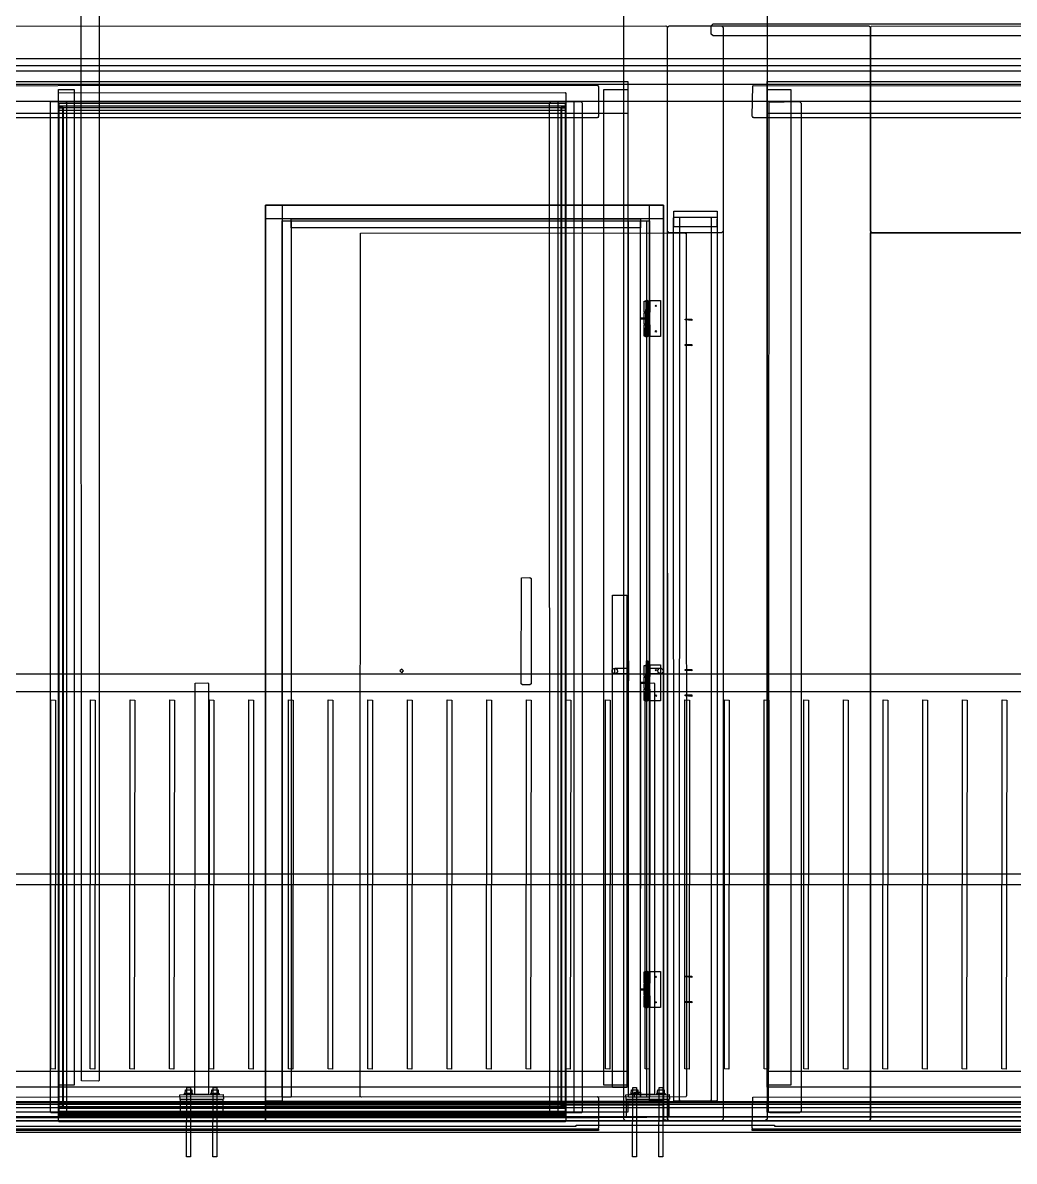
# Model space of a CAD drawing. Header units: metres. Extents: x 292.5 to 342.7, y -1 to 8.9.
# Drawn here: x 295.931 to 298.421, y 3.099 to 5.958 of the extents above; entities that cross this region are included whole.
import ezdxf

# ---------------------------------------------------------------- set-up
doc = ezdxf.new("R2010")
doc.units = ezdxf.units.M
doc.layers.add('VISTA', color=8, linetype='Continuous')

msp = doc.modelspace()

# ---------------------------------------------------------------- linework, layer by layer
at = {"layer": 'VISTA'}
for points in [[(294, 6.3955), (294.0045, 6.4), (301.9955, 6.4), (302, 6.3955), (302, 5.7645), (301.9955, 5.76), (294.0045, 5.76), (294, 5.7645), (294, 6.3955)], [(294, 6.3955), (294.0019, 6.3992), (301.9955, 6.4), (301.9992, 6.3981), (302, 3.2045), (301.9981, 3.2008), (294.0045, 3.2), (294, 3.2045), (294, 6.3955)], [(297.44, 6.3955), (297.4445, 6.4), (297.7955, 6.4), (297.8, 6.3955), (297.8, 3.2045), (297.7955, 3.2), (297.4445, 3.2), (297.44, 3.2045), (297.44, 6.3955)], [(296.0775, 6.2983), (296.0792, 6.3), (296.1208, 6.3), (296.1225, 6.2983), (296.1225, 3.3017), (296.1208, 3.3), (296.0783, 3.3005), (296.0775, 6.2983)], [(294.15, 5.9455), (294.1519, 5.9492), (297.5455, 5.95), (297.5492, 5.9481), (297.55, 3.2045), (297.5481, 3.2008), (297.54, 3.2), (297.5455, 3.2013), (297.54, 3.2013), (297.5455, 3.2019), (297.54, 3.2019), (297.54, 5.5), (296.54, 5.5), (296.54, 3.2002), (294.1545, 3.2), (294.15, 3.2045), (294.15, 5.9455)], [(297.55, 5.9455), (297.5545, 5.95), (298.0555, 5.95), (298.06, 5.9455), (298.06, 3.2045), (298.0555, 3.2), (297.5545, 3.2), (297.55, 3.2045), (297.55, 5.9455)], [(297.55, 5.9455), (297.5545, 5.95), (297.6855, 5.95), (297.69, 5.9455), (297.69, 3.2045), (297.6855, 3.2), (297.5545, 3.2), (297.55, 3.2045), (297.55, 5.9455)], [(297.55, 5.9455), (297.5545, 5.95), (297.6855, 5.95), (297.69, 5.9455), (297.69, 5.4345), (297.6855, 5.43), (297.5545, 5.43), (297.55, 5.4345), (297.55, 5.9455)], [(297.55, 5.9455), (297.5545, 5.95), (297.6855, 5.95), (297.69, 5.9455), (297.69, 3.2045), (297.6855, 3.2), (297.5545, 3.2), (297.55, 3.2045), (297.55, 5.9455)], [(297.66, 5.9505), (297.6645, 5.955), (299.3755, 5.955), (299.38, 5.9505), (299.38, 5.9295), (299.3755, 5.925), (297.6645, 5.925), (297.66, 5.9295), (297.66, 5.9505)], [(298.06, 5.9455), (298.0619, 5.9492), (298.9755, 5.95), (298.9792, 5.9481), (298.98, 5.4345), (298.9781, 5.4308), (298.0645, 5.43), (298.06, 5.4345), (298.06, 5.9455)], [(301.8, 5.868), (301.8, 5.85), (294.2, 5.85), (294.2, 5.868), (301.8, 5.868)], [(295.15, 5.8375), (300.65, 5.8375), (300.65, 5.8025), (295.15, 5.8025), (295.15, 5.8375)], [(294.63, 5.81), (297.45, 5.81), (297.45, 5.73), (294.63, 5.73), (294.63, 5.81)], [(297.8, 5.81), (301.4, 5.81), (301.4, 5.73), (297.8, 5.73), (297.8, 5.81)], [(297.373, 5.801), (297.3758, 5.7998), (297.377, 5.797), (297.377, 5.723), (297.3758, 5.7202), (297.373, 5.719), (294.667, 5.719), (294.6642, 5.7202), (294.663, 5.723), (294.6642, 5.7998), (297.373, 5.801)], [(296.02, 5.79), (296.06, 5.79), (296.06, 3.29), (296.02, 3.29), (296.02, 5.79)], [(297.293, 5.7825), (297.295, 5.7805), (297.295, 5.7395), (297.293, 5.7375), (296.022, 5.7375), (296.02, 5.7395), (296.0206, 5.7819), (297.293, 5.7825)], [(297.3748, 5.7995), (297.3755, 5.7988), (297.3755, 5.7995), (297.3748, 5.7995)], [(297.39, 5.79), (297.45, 5.79), (297.45, 3.29), (297.39, 3.29), (297.39, 5.79)], [(301.273, 5.801), (301.2758, 5.7998), (301.277, 5.797), (301.277, 5.723), (301.2758, 5.7202), (301.273, 5.719), (297.767, 5.719), (297.7642, 5.7202), (297.763, 5.723), (297.7642, 5.7998), (301.273, 5.801)], [(297.7645, 5.7988), (297.7652, 5.7995), (297.7647, 5.7993), (297.7645, 5.7988)], [(297.8, 5.79), (297.86, 5.79), (297.86, 3.29), (297.8, 3.29), (297.8, 5.79)], [(296.038, 5.76), (296.04, 5.758), (296.04, 3.222), (296.038, 3.22), (296.002, 3.22), (296, 3.222), (296.0006, 5.7594), (296.038, 5.76)], [(297.295, 5.76), (297.295, 5.748), (296.02, 5.748), (296.02, 5.76), (297.295, 5.76)], [(296.02, 5.76), (297.295, 5.76), (297.295, 3.22), (296.02, 3.22), (296.02, 5.76)], [(297.295, 5.76), (297.295, 5.748), (296.02, 5.748), (296.02, 5.76), (297.295, 5.76)], [(297.295, 5.76), (297.295, 5.748), (296.02, 5.748), (296.02, 5.76), (297.295, 5.76)], [(296.02, 5.76), (297.295, 5.76), (297.295, 3.22), (296.02, 3.22), (296.02, 5.76)], [(297.295, 5.76), (297.295, 5.748), (296.02, 5.748), (296.02, 5.76), (297.295, 5.76)], [(296.03, 5.748), (296.03, 3.232), (296.02, 3.232), (296.02, 5.748), (296.03, 5.748)], [(296.03, 5.748), (296.03, 3.232), (296.02, 3.232), (296.02, 5.748), (296.03, 5.748)], [(296.03, 5.748), (296.03, 3.232), (296.02, 3.232), (296.02, 5.748), (296.03, 5.748)], [(296.03, 5.748), (296.03, 3.232), (296.02, 3.232), (296.02, 5.748), (296.03, 5.748)], [(297.2931, 5.7562), (297.2931, 5.7442), (296.0219, 5.7442), (296.0219, 5.7562), (297.2931, 5.7562)], [(296.0219, 5.7562), (297.2931, 5.7562), (297.2931, 3.2238), (296.0219, 3.2238), (296.0219, 5.7562)], [(297.2931, 5.7562), (297.2931, 5.7442), (296.0219, 5.7442), (296.0219, 5.7562), (297.2931, 5.7562)], [(297.2931, 5.7562), (297.2931, 5.7442), (296.0219, 5.7442), (296.0219, 5.7562), (297.2931, 5.7562)], [(296.0219, 5.7562), (297.2931, 5.7562), (297.2931, 3.2238), (296.0219, 3.2238), (296.0219, 5.7562)], [(297.2931, 5.7562), (297.2931, 5.7442), (296.0219, 5.7442), (296.0219, 5.7562), (297.2931, 5.7562)], [(297.254, 5.756), (297.258, 5.76), (297.332, 5.76), (297.3348, 5.7588), (297.336, 5.756), (297.336, 3.224), (297.3343, 3.2207), (297.258, 3.22), (297.2547, 3.2217), (297.254, 5.756)], [(297.313, 5.76), (297.315, 5.758), (297.315, 3.222), (297.313, 3.22), (297.277, 3.22), (297.275, 3.222), (297.2756, 5.7594), (297.313, 5.76)], [(297.295, 5.748), (297.295, 3.232), (297.285, 3.232), (297.285, 5.748), (297.295, 5.748)], [(297.295, 5.748), (297.295, 3.232), (297.285, 3.232), (297.285, 5.748), (297.295, 5.748)], [(297.295, 5.748), (297.295, 3.232), (297.285, 3.232), (297.285, 5.748), (297.295, 5.748)], [(297.295, 5.748), (297.295, 3.232), (297.285, 3.232), (297.285, 5.748), (297.295, 5.748)], [(297.3345, 5.7585), (297.3338, 5.7585), (297.3343, 5.7583), (297.3345, 5.7585)], [(297.882, 5.76), (297.886, 5.756), (297.886, 3.224), (297.882, 3.22), (297.808, 3.22), (297.8052, 3.2212), (297.804, 3.224), (297.8052, 5.7588), (297.882, 5.76)], [(297.8057, 5.7583), (297.8062, 5.7585), (297.8055, 5.7585), (297.8057, 5.7583)], [(296.0319, 5.7442), (296.0319, 3.2358), (296.0219, 3.2358), (296.0219, 5.7442), (296.0319, 5.7442)], [(296.0319, 5.7442), (296.0319, 3.2358), (296.0219, 3.2358), (296.0219, 5.7442), (296.0319, 5.7442)], [(296.0319, 5.7442), (296.0319, 3.2358), (296.0219, 3.2358), (296.0219, 5.7442), (296.0319, 5.7442)], [(296.0319, 5.7442), (296.0319, 3.2358), (296.0219, 3.2358), (296.0219, 5.7442), (296.0319, 5.7442)], [(297.2931, 5.7442), (297.2931, 3.2358), (297.2831, 3.2358), (297.2831, 5.7442), (297.2931, 5.7442)], [(297.2931, 5.7442), (297.2931, 3.2358), (297.2831, 3.2358), (297.2831, 5.7442), (297.2931, 5.7442)], [(297.2931, 5.7442), (297.2931, 3.2358), (297.2831, 3.2358), (297.2831, 5.7442), (297.2931, 5.7442)], [(297.2931, 5.7442), (297.2931, 3.2358), (297.2831, 3.2358), (297.2831, 5.7442), (297.2931, 5.7442)], [(297.3755, 5.7205), (297.3755, 5.7212), (297.3753, 5.7207), (297.3755, 5.7205)], [(297.7652, 5.7205), (297.7645, 5.7212), (297.7645, 5.7205), (297.7652, 5.7205)], [(296.54, 3.25), (296.54, 5.5), (296.582, 5.5), (296.582, 3.25), (296.54, 3.25)], [(296.54, 5.465), (296.54, 5.5), (297.54, 5.5), (297.54, 5.465), (296.54, 5.465)], [(297.505, 3.25), (297.505, 5.5), (297.54, 5.5), (297.54, 3.25), (297.505, 3.25)], [(296.6045, 5.4425), (296.6045, 5.465), (297.4825, 5.465), (297.4825, 5.4425), (296.6045, 5.4425)], [(297.565, 5.4683), (297.5667, 5.47), (297.6733, 5.47), (297.675, 5.4683), (297.675, 3.2517), (297.6733, 3.25), (297.5658, 3.2505), (297.565, 5.4683)], [(297.565, 5.4683), (297.5667, 5.47), (297.6733, 5.47), (297.675, 5.4683), (297.675, 3.2517), (297.6733, 3.25), (297.5657, 3.2503), (297.565, 5.4683)], [(297.5657, 5.4847), (297.6747, 5.4843), (297.6743, 5.4453), (297.5658, 5.4455), (297.5657, 5.4847)], [(297.657, 5.47), (297.66, 5.467), (297.66, 3.253), (297.657, 3.25), (297.583, 3.25), (297.58, 3.253), (297.5809, 5.4691), (297.657, 5.47)], [(297.657, 5.47), (297.66, 5.467), (297.66, 3.253), (297.657, 3.25), (297.583, 3.25), (297.58, 3.253), (297.5809, 5.4691), (297.657, 5.47)], [(296.582, 3.26), (296.582, 5.46), (296.6045, 5.46), (296.6045, 3.26), (296.582, 3.26)], [(296.582, 3.26), (296.582, 5.46), (296.6045, 5.46), (296.6045, 3.26), (296.582, 3.26)], [(296.6045, 5.4425), (296.6045, 5.46), (297.4825, 5.46), (297.4825, 5.4425), (296.6045, 5.4425)], [(297.4975, 3.26), (297.4525, 3.26), (297.4525, 5.46), (297.4975, 5.46), (297.4975, 3.26)], [(297.4825, 3.26), (297.4825, 5.46), (297.505, 5.46), (297.505, 3.26), (297.4825, 3.26)], [(297.4825, 3.26), (297.4825, 5.46), (297.505, 5.46), (297.505, 3.26), (297.4825, 3.26)], [(297.594, 5.43), (297.5969, 5.4285), (297.5975, 3.2635), (297.5969, 3.2615), (297.596, 3.2606), (296.781, 3.26), (296.7781, 3.2615), (296.7785, 5.429), (297.594, 5.43)], [(296.7792, 5.4283), (296.7792, 5.429), (296.7788, 5.4287), (296.7792, 5.4283)], [(296.7789, 5.429), (296.7789, 5.429), (296.7788, 5.4287), (296.7789, 5.429)], [(297.5962, 5.4281), (297.5965, 5.4283), (297.5958, 5.429), (297.5962, 5.4281)], [(298.06, 5.43), (298.98, 5.43), (298.98, 3.2), (298.06, 3.2), (298.06, 5.43)], [(297.5, 5.261), (297.5, 5.169), (297.495, 5.169), (297.4963, 5.261), (297.5, 5.261)], [(297.5035, 5.259), (297.5035, 5.231), (297.4915, 5.231), (297.4915, 5.259), (297.5035, 5.259)], [(297.5055, 5.259), (297.5055, 5.231), (297.4995, 5.231), (297.4995, 5.259), (297.5055, 5.259)], [(297.5055, 5.17), (297.5055, 5.26), (297.5325, 5.26), (297.5325, 5.17), (297.5055, 5.17)], [(297.5223, 5.247), (297.5205, 5.2452), (297.5187, 5.247), (297.5205, 5.2488), (297.5223, 5.247)], [(297.4835, 5.2168), (297.5005, 5.2168), (297.5005, 5.2132), (297.4835, 5.2134), (297.4835, 5.2168)], [(297.4835, 5.2168), (297.5005, 5.2168), (297.5005, 5.2132), (297.4835, 5.2134), (297.4835, 5.2168)], [(297.5035, 5.229), (297.5035, 5.201), (297.4915, 5.201), (297.4915, 5.229), (297.5035, 5.229)], [(297.4995, 5.229), (297.4995, 5.201), (297.4975, 5.201), (297.4975, 5.229), (297.4995, 5.229)], [(297.4995, 5.229), (297.4995, 5.201), (297.4975, 5.201), (297.4975, 5.229), (297.4995, 5.229)], [(297.5945, 5.2138), (297.6115, 5.2138), (297.6115, 5.2102), (297.5945, 5.2115), (297.5945, 5.2138)], [(297.5035, 5.199), (297.5035, 5.171), (297.4915, 5.171), (297.4915, 5.199), (297.5035, 5.199)], [(297.5055, 5.199), (297.5055, 5.171), (297.4995, 5.171), (297.4995, 5.199), (297.5055, 5.199)], [(297.5223, 5.183), (297.5205, 5.1812), (297.5187, 5.183), (297.5205, 5.1848), (297.5223, 5.183)], [(297.5945, 5.1498), (297.6115, 5.1498), (297.6115, 5.1462), (297.5945, 5.1475), (297.5945, 5.1498)], [(297.2045, 4.565), (297.2075, 4.562), (297.2075, 4.298), (297.2045, 4.295), (297.1855, 4.295), (297.1825, 4.298), (297.1834, 4.5641), (297.2045, 4.565)], [(297.448, 4.52), (297.448, 3.284), (297.412, 3.284), (297.412, 4.52), (297.448, 4.52)], [(297.4495, 4.355), (297.4525, 4.355), (297.4525, 4.305), (297.4495, 4.305), (297.4495, 4.355)], [(297.5, 4.346), (297.5, 4.254), (297.495, 4.254), (297.4963, 4.346), (297.5, 4.346)], [(297.4975, 4.355), (297.5005, 4.355), (297.5005, 4.305), (297.4975, 4.305), (297.4975, 4.355)], [(293.02, 4.3208), (293.0217, 4.3225), (301.9783, 4.3225), (301.98, 4.3208), (301.98, 4.2792), (301.9793, 4.2792), (301.9793, 4.2778), (301.9783, 4.2775), (293.0207, 4.2778), (293.02, 4.3208)], [(296.8825, 4.3255), (296.887, 4.33), (296.8825, 4.3345), (296.878, 4.33), (296.8825, 4.3255)], [(297.4236, 4.3335), (297.4243, 4.3282), (297.421, 4.3239), (297.4157, 4.3232), (297.4114, 4.3265), (297.4107, 4.3318), (297.414, 4.3361), (297.4193, 4.3368), (297.4236, 4.3335)], [(297.4175, 4.337), (297.4495, 4.337), (297.4495, 4.323), (297.4175, 4.323), (297.4175, 4.337)], [(297.5035, 4.344), (297.5035, 4.316), (297.4915, 4.316), (297.4915, 4.344), (297.5035, 4.344)], [(297.5055, 4.344), (297.5055, 4.316), (297.4995, 4.316), (297.4995, 4.344), (297.5055, 4.344)], [(297.5005, 4.337), (297.5325, 4.337), (297.5325, 4.323), (297.5005, 4.3239), (297.5005, 4.337)], [(297.5055, 4.255), (297.5055, 4.345), (297.5325, 4.345), (297.5325, 4.255), (297.5055, 4.255)], [(297.5223, 4.332), (297.5205, 4.3302), (297.5187, 4.332), (297.5205, 4.3338), (297.5223, 4.332)], [(297.5386, 4.3335), (297.5393, 4.3282), (297.536, 4.3239), (297.5307, 4.3232), (297.5264, 4.3265), (297.5257, 4.3318), (297.529, 4.3361), (297.5343, 4.3368), (297.5386, 4.3335)], [(297.5945, 4.3338), (297.6115, 4.3338), (297.6115, 4.3302), (297.5945, 4.3315), (297.5945, 4.3338)], [(296.3958, 4.3), (296.3975, 4.2983), (296.3975, 3.266), (296.3625, 3.266), (296.3633, 4.2992), (296.3958, 4.3)], [(297.5158, 4.3), (297.5175, 4.2983), (297.5175, 3.266), (297.4825, 3.266), (297.4833, 4.2992), (297.5158, 4.3)], [(297.4835, 4.3018), (297.5005, 4.3018), (297.5005, 4.2982), (297.4835, 4.2984), (297.4835, 4.3018)], [(297.4835, 4.3018), (297.5005, 4.3018), (297.5005, 4.2982), (297.4835, 4.2984), (297.4835, 4.3018)], [(297.5035, 4.314), (297.5035, 4.286), (297.4915, 4.286), (297.4915, 4.314), (297.5035, 4.314)], [(297.4995, 4.314), (297.4995, 4.286), (297.4975, 4.286), (297.4975, 4.314), (297.4995, 4.314)], [(297.4995, 4.314), (297.4995, 4.286), (297.4975, 4.286), (297.4975, 4.314), (297.4995, 4.314)], [(297.5035, 4.284), (297.5035, 4.256), (297.4915, 4.256), (297.4915, 4.284), (297.5035, 4.284)], [(297.5055, 4.284), (297.5055, 4.256), (297.4995, 4.256), (297.4995, 4.284), (297.5055, 4.284)], [(297.5223, 4.268), (297.5205, 4.2662), (297.5187, 4.268), (297.5205, 4.2698), (297.5223, 4.268)], [(297.5945, 4.2698), (297.6115, 4.2698), (297.6115, 4.2662), (297.5945, 4.2675), (297.5945, 4.2698)], [(296.0127, 4.257), (296.0117, 3.33), (296.0007, 3.331), (296.001, 4.2577), (296.0127, 4.257)], [(296.1122, 4.257), (296.1112, 3.33), (296.1002, 3.331), (296.1005, 4.2577), (296.1122, 4.257)], [(296.2118, 4.257), (296.2108, 3.33), (296.1998, 3.331), (296.2001, 4.2577), (296.2118, 4.257)], [(296.3113, 4.257), (296.3103, 3.33), (296.2993, 3.331), (296.2996, 4.2577), (296.3113, 4.257)], [(296.4109, 4.257), (296.4099, 3.33), (296.3989, 3.331), (296.3992, 4.2577), (296.4109, 4.257)], [(296.5104, 4.257), (296.5094, 3.33), (296.4984, 3.331), (296.4987, 4.2577), (296.5104, 4.257)], [(296.61, 4.257), (296.609, 3.33), (296.598, 3.331), (296.5983, 4.2577), (296.61, 4.257)], [(296.7096, 4.257), (296.7086, 3.33), (296.6976, 3.331), (296.6978, 4.2577), (296.7096, 4.257)], [(296.8091, 4.257), (296.8081, 3.33), (296.7971, 3.331), (296.7974, 4.2577), (296.8091, 4.257)], [(296.9087, 4.257), (296.9077, 3.33), (296.8967, 3.331), (296.897, 4.2577), (296.9087, 4.257)], [(297.0082, 4.257), (297.0072, 3.33), (296.9962, 3.331), (296.9965, 4.2577), (297.0082, 4.257)], [(297.1078, 4.257), (297.1068, 3.33), (297.0958, 3.331), (297.0961, 4.2577), (297.1078, 4.257)], [(297.2073, 4.257), (297.2063, 3.33), (297.1953, 3.331), (297.1956, 4.2577), (297.2073, 4.257)], [(297.3069, 4.257), (297.3059, 3.33), (297.2949, 3.331), (297.2952, 4.2577), (297.3069, 4.257)], [(297.4064, 4.257), (297.4054, 3.33), (297.3944, 3.331), (297.3947, 4.2577), (297.4064, 4.257)], [(297.506, 4.257), (297.505, 3.33), (297.494, 3.331), (297.4943, 4.2577), (297.506, 4.257)], [(297.6056, 4.257), (297.6046, 3.33), (297.5936, 3.331), (297.5938, 4.2577), (297.6056, 4.257)], [(297.7051, 4.257), (297.7041, 3.33), (297.6931, 3.331), (297.6934, 4.2577), (297.7051, 4.257)], [(297.8047, 4.257), (297.8037, 3.33), (297.7927, 3.331), (297.793, 4.2577), (297.8047, 4.257)], [(297.9042, 4.257), (297.9032, 3.33), (297.8922, 3.331), (297.8925, 4.2577), (297.9042, 4.257)], [(298.0038, 4.257), (298.0028, 3.33), (297.9918, 3.331), (297.9921, 4.2577), (298.0038, 4.257)], [(298.1033, 4.257), (298.1023, 3.33), (298.0913, 3.331), (298.0916, 4.2577), (298.1033, 4.257)], [(298.2029, 4.257), (298.2019, 3.33), (298.1909, 3.331), (298.1912, 4.2577), (298.2029, 4.257)], [(298.3024, 4.257), (298.3014, 3.33), (298.2904, 3.331), (298.2907, 4.2577), (298.3024, 4.257)], [(298.402, 4.257), (298.401, 3.33), (298.39, 3.331), (298.3903, 4.2577), (298.402, 4.257)], [(293.02, 3.8188), (293.0217, 3.8205), (301.9783, 3.8205), (301.98, 3.8188), (301.98, 3.7942), (301.9783, 3.7925), (293.0207, 3.7928), (293.02, 3.8188)], [(297.5035, 3.574), (297.5035, 3.546), (297.4915, 3.546), (297.4915, 3.574), (297.5035, 3.574)], [(297.5, 3.576), (297.5, 3.484), (297.495, 3.484), (297.4963, 3.576), (297.5, 3.576)], [(297.5055, 3.574), (297.5055, 3.546), (297.4995, 3.546), (297.4995, 3.574), (297.5055, 3.574)], [(297.5055, 3.485), (297.5055, 3.575), (297.5325, 3.575), (297.5325, 3.485), (297.5055, 3.485)], [(297.5223, 3.562), (297.5205, 3.5602), (297.5187, 3.562), (297.5205, 3.5638), (297.5223, 3.562)], [(297.5945, 3.5638), (297.6115, 3.5638), (297.6115, 3.5602), (297.5945, 3.5615), (297.5945, 3.5638)], [(297.4835, 3.5318), (297.5005, 3.5318), (297.5005, 3.5282), (297.4835, 3.5284), (297.4835, 3.5318)], [(297.4835, 3.5318), (297.5005, 3.5318), (297.5005, 3.5282), (297.4835, 3.5284), (297.4835, 3.5318)], [(297.5035, 3.544), (297.5035, 3.516), (297.4915, 3.516), (297.4915, 3.544), (297.5035, 3.544)], [(297.4995, 3.544), (297.4995, 3.516), (297.4975, 3.516), (297.4975, 3.544), (297.4995, 3.544)], [(297.4995, 3.544), (297.4995, 3.516), (297.4975, 3.516), (297.4975, 3.544), (297.4995, 3.544)], [(297.5035, 3.514), (297.5035, 3.486), (297.4915, 3.486), (297.4915, 3.514), (297.5035, 3.514)], [(297.5055, 3.514), (297.5055, 3.486), (297.4995, 3.486), (297.4995, 3.514), (297.5055, 3.514)], [(297.5218, 3.4967), (297.5192, 3.4967), (297.5192, 3.4993), (297.5218, 3.4993), (297.5218, 3.4967)], [(297.5945, 3.4998), (297.6115, 3.4998), (297.6115, 3.4962), (297.5945, 3.4975), (297.5945, 3.4998)], [(294.63, 3.325), (297.45, 3.325), (297.45, 3.285), (294.63, 3.285), (294.63, 3.325)], [(297.8, 3.325), (301.4, 3.325), (301.4, 3.285), (297.8, 3.285), (297.8, 3.325)], [(297.373, 3.261), (297.3758, 3.2598), (297.377, 3.257), (297.377, 3.183), (297.3758, 3.1802), (297.373, 3.179), (294.667, 3.179), (294.6642, 3.1802), (294.663, 3.183), (294.6642, 3.2598), (297.373, 3.261)], [(296.434, 3.266), (296.435, 3.255), (296.326, 3.254), (296.3253, 3.2657), (296.434, 3.266)], [(296.358, 3.269), (296.358, 3.266), (296.336, 3.266), (296.3375, 3.269), (296.358, 3.269)], [(296.358, 3.269), (296.358, 3.266), (296.336, 3.266), (296.3375, 3.269), (296.358, 3.269)], [(296.3555, 3.278), (296.3555, 3.269), (296.3385, 3.269), (296.3396, 3.278), (296.3555, 3.278)], [(296.3555, 3.278), (296.3555, 3.269), (296.3385, 3.269), (296.3396, 3.278), (296.3555, 3.278)], [(296.352, 3.284), (296.352, 3.11), (296.342, 3.11), (296.3427, 3.284), (296.352, 3.284)], [(296.352, 3.284), (296.352, 3.11), (296.342, 3.11), (296.3427, 3.284), (296.352, 3.284)], [(296.424, 3.269), (296.424, 3.266), (296.402, 3.266), (296.4035, 3.269), (296.424, 3.269)], [(296.424, 3.269), (296.424, 3.266), (296.402, 3.266), (296.4035, 3.269), (296.424, 3.269)], [(296.4215, 3.278), (296.4215, 3.269), (296.4045, 3.269), (296.4056, 3.278), (296.4215, 3.278)], [(296.4215, 3.278), (296.4215, 3.269), (296.4045, 3.269), (296.4056, 3.278), (296.4215, 3.278)], [(296.418, 3.284), (296.418, 3.11), (296.408, 3.11), (296.4087, 3.284), (296.418, 3.284)], [(296.418, 3.284), (296.418, 3.11), (296.408, 3.11), (296.4087, 3.284), (296.418, 3.284)], [(296.7785, 3.2614), (296.7785, 3.2614), (296.7788, 3.2613), (296.7785, 3.2614)], [(296.7788, 3.2613), (296.7792, 3.261), (296.7792, 3.2617), (296.7788, 3.2613)], [(297.3748, 3.2595), (297.3755, 3.2588), (297.3753, 3.2593), (297.3748, 3.2595)], [(297.554, 3.266), (297.555, 3.255), (297.446, 3.254), (297.4453, 3.2657), (297.554, 3.266)], [(297.478, 3.269), (297.478, 3.266), (297.456, 3.266), (297.4575, 3.269), (297.478, 3.269)], [(297.478, 3.269), (297.478, 3.266), (297.456, 3.266), (297.4575, 3.269), (297.478, 3.269)], [(297.4755, 3.278), (297.4755, 3.269), (297.4585, 3.269), (297.4596, 3.278), (297.4755, 3.278)], [(297.4755, 3.278), (297.4755, 3.269), (297.4585, 3.269), (297.4596, 3.278), (297.4755, 3.278)], [(297.472, 3.284), (297.472, 3.11), (297.462, 3.11), (297.4627, 3.284), (297.472, 3.284)], [(297.472, 3.284), (297.472, 3.11), (297.462, 3.11), (297.4627, 3.284), (297.472, 3.284)], [(297.4825, 3.272), (297.4825, 3.26), (297.4675, 3.26), (297.4675, 3.272), (297.4825, 3.272)], [(297.544, 3.269), (297.544, 3.266), (297.522, 3.266), (297.5235, 3.269), (297.544, 3.269)], [(297.544, 3.269), (297.544, 3.266), (297.522, 3.266), (297.5235, 3.269), (297.544, 3.269)], [(297.5415, 3.278), (297.5415, 3.269), (297.5245, 3.269), (297.5256, 3.278), (297.5415, 3.278)], [(297.5415, 3.278), (297.5415, 3.269), (297.5245, 3.269), (297.5256, 3.278), (297.5415, 3.278)], [(297.538, 3.284), (297.538, 3.11), (297.528, 3.11), (297.5287, 3.284), (297.538, 3.284)], [(297.538, 3.284), (297.538, 3.11), (297.528, 3.11), (297.5287, 3.284), (297.538, 3.284)], [(297.5958, 3.261), (297.5965, 3.2617), (297.5958, 3.2617), (297.5958, 3.261)], [(297.5965, 3.2614), (297.5962, 3.2613), (297.5965, 3.2614), (297.5965, 3.2614)], [(301.273, 3.261), (301.2758, 3.2598), (301.277, 3.257), (301.277, 3.183), (301.2758, 3.1802), (301.273, 3.179), (297.767, 3.179), (297.7642, 3.1802), (297.763, 3.183), (297.7642, 3.2598), (301.273, 3.261)], [(297.7645, 3.2595), (297.7645, 3.2588), (297.7647, 3.2593), (297.7645, 3.2595)], [(293, 3.234), (302, 3.234), (302, 3.199), (293, 3.199), (293, 3.234)], [(301.995, 3.25), (302, 3.245), (302, 3.205), (301.995, 3.2), (294.005, 3.2), (294, 3.205), (294.0015, 3.2485), (301.995, 3.25)], [(301.999, 3.2483), (302, 3.211), (294.001, 3.21), (294, 3.2473), (301.999, 3.2483)], [(294.0005, 3.2455), (302, 3.245), (301.9995, 3.2405), (294.0001, 3.241), (294.0005, 3.2455)], [(294.63, 3.248), (297.45, 3.248), (297.45, 3.222), (294.63, 3.222), (294.63, 3.248)], [(296.02, 3.2405), (296.022, 3.2425), (297.293, 3.2425), (297.295, 3.2405), (297.295, 3.1995), (297.293, 3.1975), (296.022, 3.1975), (296.02, 3.1995), (296.02, 3.2405)], [(297.295, 3.232), (297.295, 3.22), (296.02, 3.22), (296.02, 3.232), (297.295, 3.232)], [(297.295, 3.232), (297.295, 3.22), (296.02, 3.22), (296.02, 3.232), (297.295, 3.232)], [(297.295, 3.232), (297.295, 3.22), (296.02, 3.22), (296.02, 3.232), (297.295, 3.232)], [(297.295, 3.232), (297.295, 3.22), (296.02, 3.22), (296.02, 3.232), (297.295, 3.232)], [(297.2931, 3.2358), (297.2931, 3.2238), (296.0219, 3.2238), (296.0219, 3.2358), (297.2931, 3.2358)], [(297.2931, 3.2358), (297.2931, 3.2238), (296.0219, 3.2238), (296.0219, 3.2358), (297.2931, 3.2358)], [(297.2931, 3.2358), (297.2931, 3.2238), (296.0219, 3.2238), (296.0219, 3.2358), (297.2931, 3.2358)], [(297.2931, 3.2358), (297.2931, 3.2238), (296.0219, 3.2238), (296.0219, 3.2358), (297.2931, 3.2358)], [(296.327, 3.254), (296.433, 3.254), (296.433, 3.2092), (296.327, 3.2092), (296.327, 3.254)], [(297.54, 3.25), (297.54, 3.24), (296.54, 3.24), (296.54, 3.25), (297.54, 3.25)], [(297.54, 3.24), (297.54, 3.2), (296.54, 3.2), (296.54, 3.24), (297.54, 3.24)], [(297.447, 3.254), (297.553, 3.254), (297.553, 3.2092), (297.447, 3.2092), (297.447, 3.254)], [(297.8, 3.248), (301.4, 3.248), (301.4, 3.222), (297.8, 3.222), (297.8, 3.248)], [(301.9955, 3.21), (302, 3.2055), (302, 3.0545), (301.9955, 3.05), (293.0045, 3.05), (293, 3.0545), (293.0013, 3.2087), (301.9955, 3.21)], [(297.378, 3.2084), (297.378, 3.2084), (294.662, 3.2086), (297.378, 3.2084)], [(297.295, 3.214), (297.295, 3.21), (296.02, 3.21), (296.02, 3.214), (297.295, 3.214)], [(297.295, 3.214), (297.295, 3.21), (296.02, 3.21), (296.02, 3.214), (297.295, 3.214)], [(297.2931, 3.2178), (297.2931, 3.2138), (296.0219, 3.2138), (296.0219, 3.2178), (297.2931, 3.2178)], [(297.2931, 3.2178), (297.2931, 3.2138), (296.0219, 3.2138), (296.0219, 3.2178), (297.2931, 3.2178)], [(296.3888, 3.22), (296.3888, 3.214), (296.2888, 3.214), (296.2888, 3.22), (296.3888, 3.22)], [(296.3888, 3.22), (296.3888, 3.214), (296.2888, 3.214), (296.2888, 3.22), (296.3888, 3.22)], [(296.3897, 3.2238), (296.3897, 3.2178), (296.2897, 3.2178), (296.2897, 3.2238), (296.3897, 3.2238)], [(296.3897, 3.2238), (296.3897, 3.2178), (296.2897, 3.2178), (296.2897, 3.2238), (296.3897, 3.2238)], [(297.0253, 3.2238), (297.0253, 3.2178), (296.9253, 3.2178), (296.9253, 3.2238), (297.0253, 3.2238)], [(297.0253, 3.2238), (297.0253, 3.2178), (296.9253, 3.2178), (296.9253, 3.2238), (297.0253, 3.2238)], [(297.0263, 3.22), (297.0263, 3.214), (296.9262, 3.214), (296.9262, 3.22), (297.0263, 3.22)], [(297.0263, 3.22), (297.0263, 3.214), (296.9263, 3.214), (296.9263, 3.22), (297.0263, 3.22)], [(297.3343, 3.2217), (297.3338, 3.2215), (297.3345, 3.2215), (297.3343, 3.2217)], [(297.5746, 3.2084), (297.5746, 3.2084), (297.5746, 3.2084), (297.5746, 3.2084)], [(297.8057, 3.2217), (297.8055, 3.2222), (297.8055, 3.2215), (297.8057, 3.2217)], [(302, 3.2), (302, 3), (294, 3), (294, 3.2), (302, 3.2)], [(294.719, 3.189), (294.719, 3.1865), (297.321, 3.1865), (297.321, 3.189), (297.819, 3.189), (297.819, 3.1865), (301.221, 3.1865), (301.221, 3.189), (301.56, 3.189), (301.56, 3.171), (294.04, 3.171), (294.04, 3.189), (294.719, 3.189)], [(294.663, 3.176), (294.663, 3.179), (297.377, 3.179), (297.377, 3.176), (294.663, 3.176)], [(297.3755, 3.1805), (297.3755, 3.1812), (297.3753, 3.1807), (297.3755, 3.1805)], [(297.763, 3.176), (297.763, 3.179), (301.277, 3.179), (301.277, 3.176), (297.763, 3.176)], [(297.7647, 3.1807), (297.7645, 3.1812), (297.7645, 3.1805), (297.7647, 3.1807)]]:
    msp.add_lwpolyline(points, close=True, dxfattribs=at)

doc.saveas('drawing.dxf')
